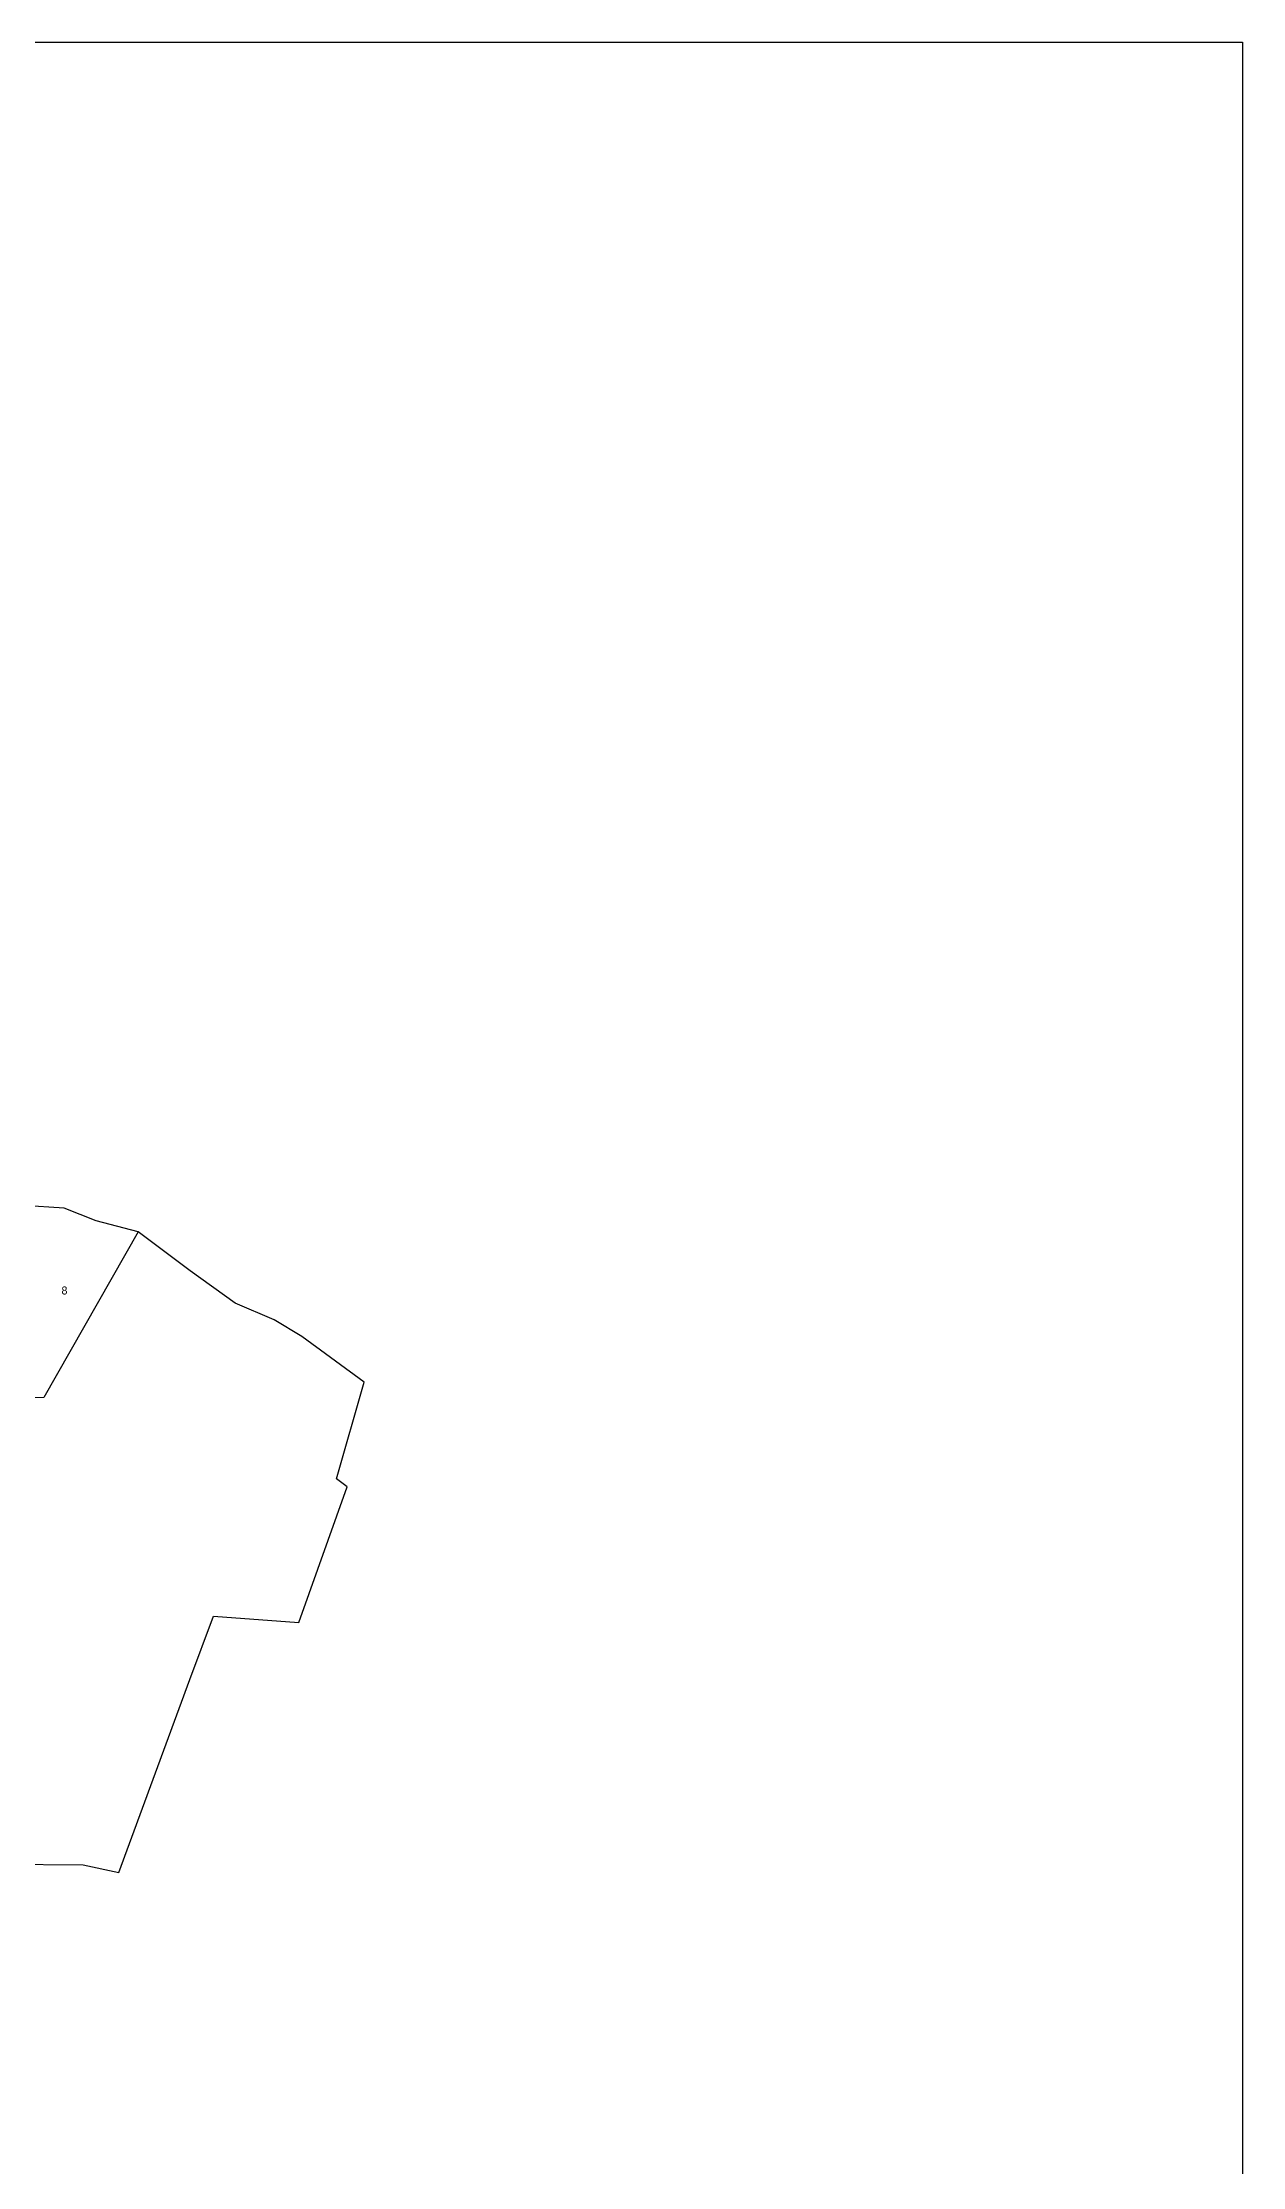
# Model space of a CAD drawing. Extents: x 149220 to 150985, y 177779 to 179546.
# Drawn here: x 150385 to 150985, y 178484 to 179546 of the extents above; entities that cross this region are included whole.
import ezdxf

# ---------------------------------------------------------------- set-up
doc = ezdxf.new("R2010")
doc.units = 0
doc.header["$MEASUREMENT"] = 0
for name, color, linetype in [('BORDER-B', 3, 'CONTINUOUS'), ('IMAGE', 7, 'CONTINUOUS'), ('NO', 1, 'CONTINUOUS'), ('PARCEL', 6, 'CONTINUOUS')]:
    doc.layers.add(name, color=color, linetype=linetype)
picture_1 = doc.add_image_def('image1.tif', size_in_pixel=(8329, 8338))

msp = doc.modelspace()

# ---------------------------------------------------------------- linework, layer by layer
at = {"layer": 'BORDER-B'}
for points in [[(150546.1, 178876.6), (150546.1, 178876.6), (150514.9, 178899.4), (150501.1, 178907.7), (150481.5, 178916.1), (150459, 178932.2), (150433, 178951.7), (150412.1, 178957.2), (150396, 178963.6), (150375.5, 178964.9)], [(150430, 178418.1), (150348.3, 178518.5), (150320.1, 178554), (150295.1, 178584.8), (150262.7, 178714.2), (150265.7, 178714.6), (150272.2, 178720.7), (150325.7, 178636), (150405.5, 178635.2), (150423.4, 178631.4), (150458.9, 178728), (150470.7, 178759.5), (150513.4, 178756.4), (150537.5, 178824.3), (150532.2, 178828.2), (150546.1, 178876.6)]]:
    msp.add_lwpolyline(points, dxfattribs=at)
at = {"layer": 'PARCEL'}
msp.add_lwpolyline([(150433, 178951.7), (150385.9, 178868.9), (150366.1, 178868.6), (150349.6, 178873.1), (150281.4, 178899)], dxfattribs=at)

# ---------------------------------------------------------------- texts
at = {"layer": 'NO'}
msp.add_text('8', height=4, dxfattribs=at).set_placement((150394.7, 178920.4))

# ---------------------------------------------------------------- pictures from other files: only their frames are drawn
at = {"layer": 'IMAGE'}
image = msp.add_image(picture_1, insert=(149219.8, 177779.1), size_in_units=(1765.3, 1767.3), dxfattribs=at)
image.dxf.flags = 15

doc.saveas('drawing.dxf')
